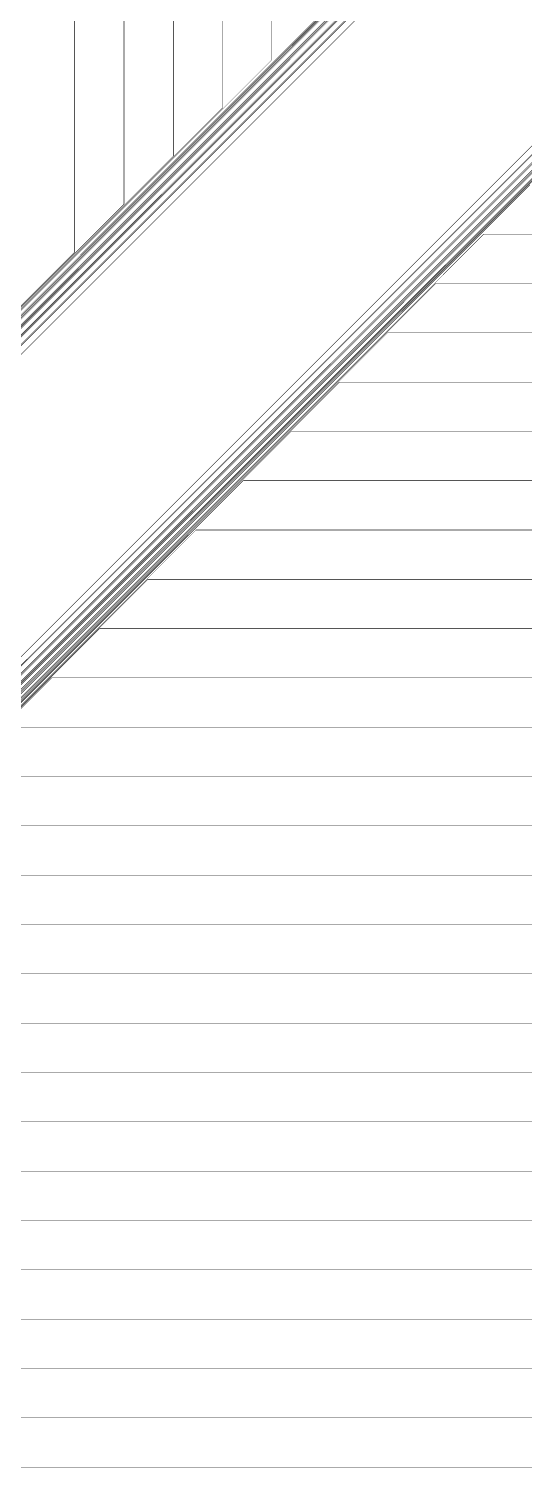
# Model space of a CAD drawing. Header units: inches. Extents: x 0 to 565, y 0 to 565.
# Drawn here: x 406.8 to 469.6, y 283.6 to 465.9 of the extents above; entities that cross this region are included whole.
import ezdxf

# ---------------------------------------------------------------- set-up
doc = ezdxf.new("R2010")
doc.units = ezdxf.units.IN

msp = doc.modelspace()

# ---------------------------------------------------------------- linework, layer by layer
at = {"const_width": 0.05}
for points in [[(418.89, 443.66), (418.89, 560.76)], [(431.39, 455.86), (431.39, 560.76)], [(412.64, 437.56), (412.64, 553.51)], [(425.14, 449.76), (425.14, 553.51)], [(437.64, 461.96), (437.64, 553.51)], [(292.34, 311.11), (531.39, 550.16)], [(291.24, 311.11), (525.14, 545.01)], [(291.14, 311.16), (518.89, 538.91)], [(290.14, 311.11), (512.64, 533.61)], [(310, 290.44), (553.17, 533.61)], [(290.04, 311.16), (506.39, 527.51)], [(310.01, 289.42), (547.95, 527.36)], [(289.94, 311.21), (500.14, 521.41)], [(310.06, 289.32), (541.85, 521.11)], [(289.04, 311.11), (493.89, 515.96)], [(310, 288.39), (536.47, 514.86)], [(288.94, 311.16), (487.64, 509.86)], [(310.08, 288.29), (530.4, 508.61)], [(288.84, 311.21), (481.39, 503.76)], [(310.13, 288.19), (524.3, 502.36)], [(288.74, 311.26), (475.14, 497.66)], [(310, 287.37), (518.74, 496.11)], [(287.89, 311.11), (468.89, 492.11)], [(310.06, 287.27), (512.65, 489.86)], [(287.79, 311.16), (462.64, 486.01)], [(310.11, 287.17), (506.55, 483.61)], [(287.69, 311.21), (456.39, 479.91)], [(310.16, 287.07), (500.45, 477.36)], [(287.59, 311.26), (450.14, 473.81)], [(310.04, 286.4), (494.75, 471.11)], [(287.49, 311.31), (443.89, 467.71)], [(310.09, 286.3), (488.65, 464.86)], [(286.79, 311.11), (437.64, 461.96)], [(310.14, 286.2), (482.55, 458.61)], [(286.69, 311.16), (431.39, 455.86)], [(310.19, 286.1), (476.45, 452.36)], [(286.59, 311.21), (425.14, 449.76)], [(310.24, 286), (470.35, 446.11)], [(286.49, 311.26), (418.89, 443.66)], [(310.02, 285.38), (464.5, 439.86)], [(464.5, 439.86), (553.51, 439.86)], [(286.39, 311.31), (412.64, 437.56)], [(310.07, 285.28), (458.4, 433.61)], [(458.4, 433.61), (560.76, 433.61)], [(310.12, 285.18), (452.3, 427.36)], [(452.3, 427.36), (553.51, 427.36)], [(310.17, 285.08), (446.2, 421.11)], [(446.2, 421.11), (560.76, 421.11)], [(310.22, 284.98), (440.1, 414.86)], [(440.1, 414.86), (553.51, 414.86)], [(310.27, 284.88), (434, 408.61)], [(434, 408.61), (560.76, 408.61)], [(310, 284.36), (428.01, 402.36)], [(428.01, 402.36), (553.51, 402.36)], [(310.04, 284.26), (421.9, 396.11)], [(421.9, 396.11), (560.76, 396.11)], [(310.09, 284.16), (415.8, 389.86)], [(415.8, 389.86), (553.51, 389.86)], [(310.14, 284.06), (409.7, 383.61)], [(409.7, 383.61), (560.76, 383.61)], [(403.6, 377.36), (553.51, 377.36)], [(397.5, 371.11), (560.76, 371.11)], [(391.4, 364.86), (553.51, 364.86)], [(385.3, 358.61), (560.76, 358.61)], [(379.2, 352.36), (553.51, 352.36)], [(373.1, 346.11), (560.76, 346.11)], [(367, 339.86), (553.51, 339.86)], [(360.9, 333.61), (560.76, 333.61)], [(354.8, 327.36), (553.51, 327.36)], [(348.7, 321.11), (560.76, 321.11)], [(342.6, 314.86), (553.51, 314.86)], [(336.5, 308.61), (560.76, 308.61)], [(330.4, 302.36), (553.51, 302.36)], [(324.3, 296.11), (560.76, 296.11)], [(318.2, 289.86), (553.51, 289.86)], [(312.1, 283.61), (560.76, 283.61)]]:
    msp.add_lwpolyline(points, dxfattribs=at)
at = {"const_width": 0.025}
for points in [[(437.63, 461.96, 1), (437.65, 461.96, 1)], [(437.63, 461.96, 1), (437.65, 461.96, 1)], [(431.38, 455.86, 1), (431.4, 455.86, 1)], [(431.38, 455.86, 1), (431.4, 455.86, 1)], [(425.13, 449.76, 1), (425.15, 449.76, 1)], [(425.13, 449.76, 1), (425.15, 449.76, 1)], [(418.88, 443.66, 1), (418.9, 443.66, 1)], [(418.88, 443.66, 1), (418.9, 443.66, 1)], [(464.49, 439.86, 1), (464.51, 439.86, 1)], [(464.49, 439.86, 1), (464.51, 439.86, 1)], [(412.63, 437.56, 1), (412.65, 437.56, 1)], [(412.63, 437.56, 1), (412.65, 437.56, 1)], [(458.39, 433.61, 1), (458.41, 433.61, 1)], [(458.39, 433.61, 1), (458.41, 433.61, 1)], [(452.29, 427.36, 1), (452.31, 427.36, 1)], [(452.29, 427.36, 1), (452.31, 427.36, 1)], [(446.19, 421.11, 1), (446.21, 421.11, 1)], [(446.19, 421.11, 1), (446.21, 421.11, 1)], [(440.09, 414.86, 1), (440.11, 414.86, 1)], [(440.09, 414.86, 1), (440.11, 414.86, 1)], [(433.99, 408.61, 1), (434.01, 408.61, 1)], [(433.99, 408.61, 1), (434.01, 408.61, 1)], [(427.99, 402.36, 1), (428.02, 402.36, 1)], [(427.99, 402.36, 1), (428.02, 402.36, 1)], [(421.89, 396.11, 1), (421.91, 396.11, 1)], [(421.89, 396.11, 1), (421.91, 396.11, 1)], [(415.79, 389.86, 1), (415.81, 389.86, 1)], [(415.79, 389.86, 1), (415.81, 389.86, 1)], [(409.69, 383.61, 1), (409.71, 383.61, 1)], [(409.69, 383.61, 1), (409.71, 383.61, 1)]]:
    msp.add_lwpolyline(points, format="xyb", close=True, dxfattribs=at)

doc.saveas('drawing.dxf')
